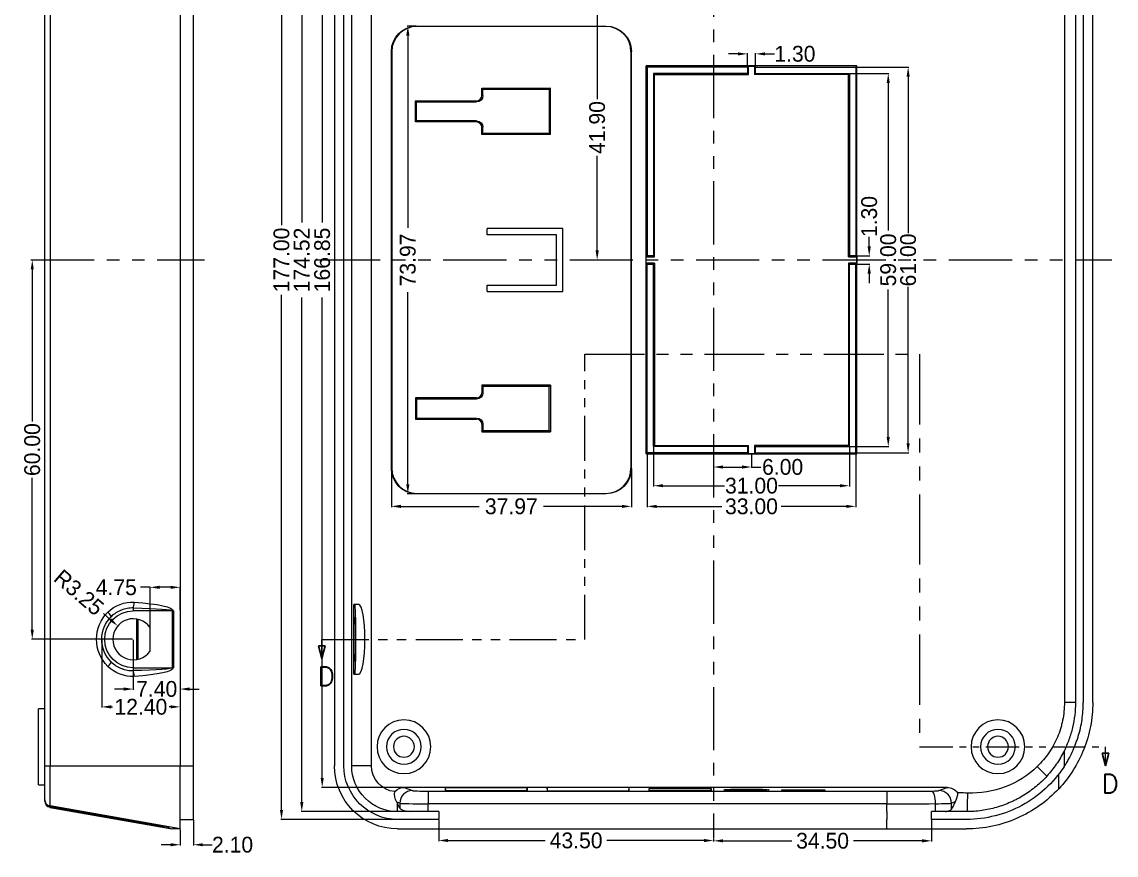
# Model space of a CAD drawing. Extents: x 18 to 718, y 389 to 747.
# Drawn here: x 538.4 to 711.6, y 521.5 to 653.3 of the extents above; entities that cross this region are included whole.
import ezdxf

# ---------------------------------------------------------------- set-up
doc = ezdxf.new("R2010")
doc.units = 0
doc.header["$MEASUREMENT"] = 0
doc.linetypes.add('PHANTOM', pattern=[2.5, 1.25, -0.25, 0.25, -0.25, 0.25, -0.25])
for name, color, linetype in [('10', 7, 'Continuous'), ('20', 7, 'Continuous'), ('TOP', 7, 'Continuous')]:
    doc.layers.add(name, color=color, linetype=linetype)
doc.styles.add('blockfont', font='simplex.shx', dxfattribs={"bigfont": 'bigfont'})
doc.dimstyles.new('1', dxfattribs={"dimtxt": 2.5, "dimasz": 1.5, "dimexe": 0.1, "dimexo": 0.1, "dimgap": 0.09, "dimtad": 0, "dimzin": 0, "dimdsep": 46, "dimtxsty": 'Standard', "dimcen": 0, "dimclrd": 4, "dimclre": 4, "dimclrt": 3, "dimadec": 1, "dimazin": 0, "dimtfac": 1, "dimtofl": 0, "dimtmove": 0, "dimatfit": 3, "dimfxl": 1, "dimtolj": 1, "dimtzin": 0, "dimlwd": 9, "dimlwe": 9, "dimarcsym": 0})

# ---------------------------------------------------------------- blocks, each defined once
blk = doc.blocks.new('ASSORTED_DRAFT7')
at = {"color": 13}
for p, q in [((465.78, 451.54, 465.78), (467.78, 452.08)), ((467.78, 452.08), (467.78, 451.01)), ((465.78, 451.54, 465.78), (467.78, 451.01))]:
    blk.add_line(p, q, dxfattribs=at)
blk = doc.blocks.new('ASSORTED_DRAFT8')
at = {"color": 13}
for p, q in [((488.26, 575.55, 488.26), (490.26, 576.09)), ((488.26, 575.55, 488.26), (490.26, 575.02)), ((490.26, 576.09), (490.26, 575.02))]:
    blk.add_line(p, q, dxfattribs=at)
blk = doc.blocks.new('*D264')
at = {"color": 4, "linetype": 'Continuous', "lineweight": 9}
for p, q in [((672.5, 617.79), (672.5, 619.29)), ((670.47, 616.29), (672.6, 616.29)), ((670.47, 614.99), (672.6, 614.99)), ((672.5, 613.49), (672.5, 611.99))]:
    blk.add_line(p, q, dxfattribs=at)
for points in [[(672.25, 617.79), (672.75, 617.79), (672.5, 616.29)], [(672.25, 613.49), (672.75, 613.49), (672.5, 614.99)]]:
    blk.add_solid(points, dxfattribs=at)
at = {"layer": 'Defpoints', "color": 0, "linetype": 'Continuous', "lineweight": 9}
for p in [(670.37, 616.29), (670.37, 614.99), (672.5, 616.29)]:
    blk.add_point(p, dxfattribs=at)
at = {"color": 3, "linetype": 'Continuous', "lineweight": 9, "insert": (672.5, 622.51), "char_height": 2.5, "attachment_point": 5, "rotation": 90}
blk.add_mtext('\\A1;1.30', dxfattribs=at)
blk = doc.blocks.new('*D265')
at = {"color": 4, "linetype": 'Continuous', "lineweight": 9}
for p, q in [((669.47, 645.14), (675.61, 645.14)), ((675.51, 643.64), (675.51, 620.32)), ((675.51, 587.64), (675.51, 610.97)), ((669.47, 586.14), (675.61, 586.14))]:
    blk.add_line(p, q, dxfattribs=at)
for points in [[(675.26, 643.64), (675.76, 643.64), (675.51, 645.14)], [(675.26, 587.64), (675.76, 587.64), (675.51, 586.14)]]:
    blk.add_solid(points, dxfattribs=at)
at = {"layer": 'Defpoints', "color": 0, "linetype": 'Continuous', "lineweight": 9}
for p in [(669.37, 645.14), (675.51, 645.14), (669.37, 586.14)]:
    blk.add_point(p, dxfattribs=at)
at = {"color": 3, "linetype": 'Continuous', "lineweight": 9, "insert": (675.51, 615.64), "char_height": 2.5, "attachment_point": 5, "rotation": 90}
blk.add_mtext('\\A1;59.00', dxfattribs=at)
blk = doc.blocks.new('*D266')
at = {"color": 4, "linetype": 'Continuous', "lineweight": 9}
for p, q in [((670.47, 646.14), (678.76, 646.14)), ((678.66, 644.64), (678.66, 619.9)), ((678.66, 586.64), (678.66, 611.39)), ((670.47, 585.14), (678.76, 585.14))]:
    blk.add_line(p, q, dxfattribs=at)
for points in [[(678.41, 644.64), (678.91, 644.64), (678.66, 646.14)], [(678.41, 586.64), (678.91, 586.64), (678.66, 585.14)]]:
    blk.add_solid(points, dxfattribs=at)
at = {"layer": 'Defpoints', "color": 0, "linetype": 'Continuous', "lineweight": 9}
for p in [(670.37, 646.14), (678.66, 646.14), (670.37, 585.14)]:
    blk.add_point(p, dxfattribs=at)
at = {"color": 3, "linetype": 'Continuous', "lineweight": 9, "insert": (678.66, 615.64), "char_height": 2.5, "attachment_point": 5, "rotation": 90}
blk.add_mtext('\\A1;61.00', dxfattribs=at)
blk = doc.blocks.new('*D267')
at = {"color": 4, "linetype": 'Continuous', "lineweight": 9}
for p, q in [((647.87, 584.85), (647.87, 582.79)), ((653.87, 584.85), (653.87, 582.79)), ((649.37, 582.89), (652.37, 582.89)), ((653.87, 582.89), (655.37, 582.89))]:
    blk.add_line(p, q, dxfattribs=at)
for points in [[(649.37, 583.14), (649.37, 582.64), (647.87, 582.89)], [(652.37, 583.14), (652.37, 582.64), (653.87, 582.89)]]:
    blk.add_solid(points, dxfattribs=at)
at = {"layer": 'Defpoints', "color": 0, "linetype": 'Continuous', "lineweight": 9}
for p in [(647.87, 584.95), (653.87, 584.95), (653.87, 582.89)]:
    blk.add_point(p, dxfattribs=at)
at = {"color": 3, "linetype": 'Continuous', "lineweight": 9, "insert": (658.8, 582.89), "char_height": 2.5, "attachment_point": 5}
blk.add_mtext('\\A1;6.00', dxfattribs=at)
blk = doc.blocks.new('*D268')
at = {"color": 4, "linetype": 'Continuous', "lineweight": 9}
for p, q in [((638.37, 586.04), (638.37, 579.83)), ((669.37, 586.04), (669.37, 579.83)), ((639.87, 579.93), (649.62, 579.93)), ((667.87, 579.93), (658.13, 579.93))]:
    blk.add_line(p, q, dxfattribs=at)
for points in [[(639.87, 580.18), (639.87, 579.68), (638.37, 579.93)], [(667.87, 580.18), (667.87, 579.68), (669.37, 579.93)]]:
    blk.add_solid(points, dxfattribs=at)
at = {"layer": 'Defpoints', "color": 0, "linetype": 'Continuous', "lineweight": 9}
for p in [(638.37, 586.14), (669.37, 586.14), (669.37, 579.93)]:
    blk.add_point(p, dxfattribs=at)
at = {"color": 3, "linetype": 'Continuous', "lineweight": 9, "insert": (653.87, 579.93), "char_height": 2.5, "attachment_point": 5}
blk.add_mtext('\\A1;31.00', dxfattribs=at)
blk = doc.blocks.new('*D269')
at = {"color": 4, "linetype": 'Continuous', "lineweight": 9}
for p, q in [((637.37, 585.04), (637.37, 576.56)), ((670.37, 585.04), (670.37, 576.56)), ((638.87, 576.66), (649.2, 576.66)), ((668.87, 576.66), (658.55, 576.66))]:
    blk.add_line(p, q, dxfattribs=at)
for points in [[(638.87, 576.91), (638.87, 576.41), (637.37, 576.66)], [(668.87, 576.91), (668.87, 576.41), (670.37, 576.66)]]:
    blk.add_solid(points, dxfattribs=at)
at = {"layer": 'Defpoints', "color": 0, "linetype": 'Continuous', "lineweight": 9}
for p in [(637.37, 585.14), (670.37, 585.14), (637.37, 576.66)]:
    blk.add_point(p, dxfattribs=at)
at = {"color": 3, "linetype": 'Continuous', "lineweight": 9, "insert": (653.87, 576.66), "char_height": 2.5, "attachment_point": 5}
blk.add_mtext('\\A1;33.00', dxfattribs=at)
blk = doc.blocks.new('*D270')
at = {"color": 4, "linetype": 'Continuous', "lineweight": 9}
for p, q in [((651.72, 648.24), (650.22, 648.24)), ((653.22, 646.24), (653.22, 648.34)), ((654.52, 646.24), (654.52, 648.34)), ((656.02, 648.24), (657.52, 648.24))]:
    blk.add_line(p, q, dxfattribs=at)
for points in [[(651.72, 648.49), (651.72, 647.99), (653.22, 648.24)], [(656.02, 648.49), (656.02, 647.99), (654.52, 648.24)]]:
    blk.add_solid(points, dxfattribs=at)
at = {"layer": 'Defpoints', "color": 0, "linetype": 'Continuous', "lineweight": 9}
for p in [(654.52, 648.24), (653.22, 646.14), (654.52, 646.14)]:
    blk.add_point(p, dxfattribs=at)
at = {"color": 3, "linetype": 'Continuous', "lineweight": 9, "insert": (660.74, 648.24), "char_height": 2.5, "attachment_point": 5}
blk.add_mtext('\\A1;1.30', dxfattribs=at)
blk = doc.blocks.new('*D271')
at = {"color": 4, "linetype": 'Continuous', "lineweight": 9}
for p, q in [((604.37, 527.04), (604.37, 523.71)), ((605.87, 523.81), (621.24, 523.81)), ((646.37, 523.81), (631, 523.81)), ((647.87, 524.1), (647.87, 523.71))]:
    blk.add_line(p, q, dxfattribs=at)
for points in [[(605.87, 524.06), (605.87, 523.56), (604.37, 523.81)], [(646.37, 524.06), (646.37, 523.56), (647.87, 523.81)]]:
    blk.add_solid(points, dxfattribs=at)
at = {"layer": 'Defpoints', "color": 0, "linetype": 'Continuous', "lineweight": 9}
for p in [(604.37, 527.14), (604.37, 523.81), (647.87, 524.2)]:
    blk.add_point(p, dxfattribs=at)
at = {"color": 3, "linetype": 'Continuous', "lineweight": 9, "insert": (626.12, 523.81), "char_height": 2.5, "attachment_point": 5}
blk.add_mtext('\\A1;43.50', dxfattribs=at)
blk = doc.blocks.new('*D272')
at = {"color": 4, "linetype": 'Continuous', "lineweight": 9}
for p, q in [((682.37, 527.04), (682.37, 523.66)), ((647.87, 524.1), (647.87, 523.66)), ((649.37, 523.76), (660.24, 523.76)), ((680.87, 523.76), (670, 523.76))]:
    blk.add_line(p, q, dxfattribs=at)
for points in [[(649.37, 524.01), (649.37, 523.51), (647.87, 523.76)], [(680.87, 524.01), (680.87, 523.51), (682.37, 523.76)]]:
    blk.add_solid(points, dxfattribs=at)
at = {"layer": 'Defpoints', "color": 0, "linetype": 'Continuous', "lineweight": 9}
for p in [(682.37, 527.14), (647.87, 524.2), (682.37, 523.76)]:
    blk.add_point(p, dxfattribs=at)
at = {"color": 3, "linetype": 'Continuous', "lineweight": 9, "insert": (665.12, 523.76), "char_height": 2.5, "attachment_point": 5}
blk.add_mtext('\\A1;34.50', dxfattribs=at)
blk = doc.blocks.new('*D273')
at = {"color": 4, "linetype": 'Continuous', "lineweight": 9}
for p, q in [((626.4, 657.54), (629.55, 657.54)), ((629.45, 656.04), (629.45, 641.06)), ((629.45, 617.14), (629.45, 632.13)), ((626.4, 615.64), (629.55, 615.64))]:
    blk.add_line(p, q, dxfattribs=at)
for points in [[(629.2, 656.04), (629.7, 656.04), (629.45, 657.54)], [(629.2, 617.14), (629.7, 617.14), (629.45, 615.64)]]:
    blk.add_solid(points, dxfattribs=at)
at = {"layer": 'Defpoints', "color": 0, "linetype": 'Continuous', "lineweight": 9}
for p in [(626.3, 657.54), (626.3, 615.64), (629.45, 615.64)]:
    blk.add_point(p, dxfattribs=at)
at = {"color": 3, "linetype": 'Continuous', "lineweight": 9, "insert": (629.45, 636.59), "char_height": 2.5, "attachment_point": 5, "rotation": 90}
blk.add_mtext('\\A1;41.90', dxfattribs=at)
blk = doc.blocks.new('*D276')
at = {"color": 4, "linetype": 'Continuous', "lineweight": 9}
for p, q in [((598.83, 699.07), (585.84, 699.07)), ((585.94, 697.57), (585.94, 621.57)), ((585.94, 533.72), (585.94, 609.72)), ((598.83, 532.22), (585.84, 532.22))]:
    blk.add_line(p, q, dxfattribs=at)
for points in [[(585.69, 697.57), (586.19, 697.57), (585.94, 699.07)], [(585.69, 533.72), (586.19, 533.72), (585.94, 532.22)]]:
    blk.add_solid(points, dxfattribs=at)
at = {"layer": 'Defpoints', "color": 0, "linetype": 'Continuous', "lineweight": 9}
for p in [(585.94, 699.07), (598.93, 699.07), (598.93, 532.22)]:
    blk.add_point(p, dxfattribs=at)
at = {"color": 3, "linetype": 'Continuous', "lineweight": 9, "insert": (585.94, 615.64), "char_height": 2.5, "attachment_point": 5, "rotation": 90}
blk.add_mtext('\\A1;166.85', dxfattribs=at)
blk = doc.blocks.new('*D277')
at = {"color": 4, "linetype": 'Continuous', "lineweight": 9}
for p, q in [((597.77, 702.9), (582.61, 702.9)), ((582.71, 701.4), (582.71, 621.57)), ((582.71, 529.88), (582.71, 609.72)), ((597.77, 528.38), (582.61, 528.38))]:
    blk.add_line(p, q, dxfattribs=at)
for points in [[(582.46, 701.4), (582.96, 701.4), (582.71, 702.9)], [(582.46, 529.88), (582.96, 529.88), (582.71, 528.38)]]:
    blk.add_solid(points, dxfattribs=at)
at = {"layer": 'Defpoints', "color": 0, "linetype": 'Continuous', "lineweight": 9}
for p in [(582.71, 702.9), (597.87, 702.9), (597.87, 528.38)]:
    blk.add_point(p, dxfattribs=at)
at = {"color": 3, "linetype": 'Continuous', "lineweight": 9, "insert": (582.71, 615.64), "char_height": 2.5, "attachment_point": 5, "rotation": 90}
blk.add_mtext('\\A1;174.52', dxfattribs=at)
blk = doc.blocks.new('*D278')
at = {"color": 4, "linetype": 'Continuous', "lineweight": 9}
for p, q in [((597.77, 704.14), (579.4, 704.14)), ((579.5, 702.64), (579.5, 621.15)), ((579.5, 528.64), (579.5, 610.14)), ((597.77, 527.14), (579.4, 527.14))]:
    blk.add_line(p, q, dxfattribs=at)
for points in [[(579.25, 702.64), (579.75, 702.64), (579.5, 704.14)], [(579.25, 528.64), (579.75, 528.64), (579.5, 527.14)]]:
    blk.add_solid(points, dxfattribs=at)
at = {"layer": 'Defpoints', "color": 0, "linetype": 'Continuous', "lineweight": 9}
for p in [(579.5, 704.14), (597.87, 704.14), (597.87, 527.14)]:
    blk.add_point(p, dxfattribs=at)
at = {"color": 3, "linetype": 'Continuous', "lineweight": 9, "insert": (579.5, 615.64), "char_height": 2.5, "attachment_point": 5, "rotation": 90}
blk.add_mtext('\\A1;177.00', dxfattribs=at)
blk = doc.blocks.new('*D279')
at = {"color": 4, "linetype": 'Continuous', "lineweight": 9}
for p, q in [((596.89, 582.56), (596.89, 576.56)), ((634.86, 582.56), (634.86, 576.56)), ((598.39, 576.66), (610.78, 576.66)), ((633.36, 576.66), (620.96, 576.66))]:
    blk.add_line(p, q, dxfattribs=at)
for points in [[(598.39, 576.91), (598.39, 576.41), (596.89, 576.66)], [(633.36, 576.91), (633.36, 576.41), (634.86, 576.66)]]:
    blk.add_solid(points, dxfattribs=at)
at = {"layer": 'Defpoints', "color": 0, "linetype": 'Continuous', "lineweight": 9}
for p in [(596.89, 582.66), (634.86, 582.66), (634.86, 576.66)]:
    blk.add_point(p, dxfattribs=at)
at = {"color": 3, "linetype": 'Continuous', "lineweight": 9, "insert": (615.87, 576.66), "char_height": 2.5, "attachment_point": 5}
blk.add_mtext('\\A1;37.97', dxfattribs=at)
blk = doc.blocks.new('*D280')
at = {"color": 4, "linetype": 'Continuous', "lineweight": 9}
for p, q in [((600.79, 652.63), (599.39, 652.63)), ((599.49, 651.13), (599.49, 620.73)), ((599.49, 580.16), (599.49, 610.55)), ((600.79, 578.66), (599.39, 578.66))]:
    blk.add_line(p, q, dxfattribs=at)
for points in [[(599.24, 651.13), (599.74, 651.13), (599.49, 652.63)], [(599.24, 580.16), (599.74, 580.16), (599.49, 578.66)]]:
    blk.add_solid(points, dxfattribs=at)
at = {"layer": 'Defpoints', "color": 0, "linetype": 'Continuous', "lineweight": 9}
for p in [(599.49, 652.63), (600.89, 652.63), (600.89, 578.66)]:
    blk.add_point(p, dxfattribs=at)
at = {"color": 3, "linetype": 'Continuous', "lineweight": 9, "insert": (599.49, 615.64), "char_height": 2.5, "attachment_point": 5, "rotation": 90}
blk.add_mtext('\\A1;73.97', dxfattribs=at)
blk = doc.blocks.new('*D285')
at = {"color": 4, "linetype": 'Continuous', "lineweight": 9}
for p, q in [((556.05, 555.54), (556.05, 547.67)), ((563.45, 555.54), (563.45, 547.67)), ((554.55, 547.77), (553.05, 547.77)), ((564.95, 547.77), (566.45, 547.77))]:
    blk.add_line(p, q, dxfattribs=at)
for points in [[(554.55, 548.02), (554.55, 547.52), (556.05, 547.77)], [(564.95, 548.02), (564.95, 547.52), (563.45, 547.77)]]:
    blk.add_solid(points, dxfattribs=at)
at = {"layer": 'Defpoints', "color": 0, "linetype": 'Continuous', "lineweight": 9}
for p in [(556.05, 555.64), (563.45, 555.64), (563.45, 547.77)]:
    blk.add_point(p, dxfattribs=at)
at = {"color": 3, "linetype": 'Continuous', "lineweight": 9, "insert": (559.75, 547.77), "char_height": 2.5, "attachment_point": 5}
blk.add_mtext('\\A1;7.40', dxfattribs=at)
blk = doc.blocks.new('*D286')
at = {"color": 4, "linetype": 'Continuous', "lineweight": 9}
for p, q in [((558.7, 563.86), (557.2, 563.86)), ((558.7, 557.62), (558.7, 563.96)), ((561.95, 563.86), (560.2, 563.86)), ((563.45, 560.24), (563.45, 563.96))]:
    blk.add_line(p, q, dxfattribs=at)
for points in [[(560.2, 564.11), (560.2, 563.61), (558.7, 563.86)], [(561.95, 564.11), (561.95, 563.61), (563.45, 563.86)]]:
    blk.add_solid(points, dxfattribs=at)
at = {"layer": 'Defpoints', "color": 0, "linetype": 'Continuous', "lineweight": 9}
for p in [(558.7, 563.86), (563.45, 560.14), (558.7, 557.52)]:
    blk.add_point(p, dxfattribs=at)
at = {"color": 3, "linetype": 'Continuous', "lineweight": 9, "insert": (553.36, 563.86), "char_height": 2.5, "attachment_point": 5}
blk.add_mtext('\\A1;4.75', dxfattribs=at)
blk = doc.blocks.new('*D287')
at = {"color": 4, "linetype": 'Continuous', "lineweight": 9}
blk.add_line((551.31, 559.72), (552.45, 558.74), dxfattribs=at)
blk.add_solid([(552.61, 558.93), (552.28, 558.55), (553.58, 557.76)], dxfattribs=at)
at = {"layer": 'Defpoints', "color": 0, "linetype": 'Continuous', "lineweight": 9}
for p in [(553.58, 557.76), (556.05, 555.64)]:
    blk.add_point(p, dxfattribs=at)
at = {"color": 3, "linetype": 'Continuous', "lineweight": 9, "insert": (547.45, 563.04), "char_height": 2.5, "attachment_point": 5, "rotation": 319.3112}
blk.add_mtext('\\A1;R3.25', dxfattribs=at)
blk = doc.blocks.new('*D288')
at = {"color": 4, "linetype": 'Continuous', "lineweight": 9}
for p, q in [((551.05, 555.54), (551.05, 544.85)), ((563.45, 547.57), (563.45, 544.85)), ((552.55, 544.95), (552.78, 544.95)), ((561.95, 544.95), (561.71, 544.95))]:
    blk.add_line(p, q, dxfattribs=at)
for points in [[(552.55, 545.2), (552.55, 544.7), (551.05, 544.95)], [(561.95, 545.2), (561.95, 544.7), (563.45, 544.95)]]:
    blk.add_solid(points, dxfattribs=at)
at = {"layer": 'Defpoints', "color": 0, "linetype": 'Continuous', "lineweight": 9}
for p in [(551.05, 555.64), (563.45, 547.67), (563.45, 544.95)]:
    blk.add_point(p, dxfattribs=at)
at = {"color": 3, "linetype": 'Continuous', "lineweight": 9, "insert": (557.25, 544.95), "char_height": 2.5, "attachment_point": 5}
blk.add_mtext('\\A1;12.40', dxfattribs=at)
blk = doc.blocks.new('*D291')
at = {"color": 4, "linetype": 'Continuous', "lineweight": 9}
for p, q in [((565.55, 527.04), (565.55, 523.04)), ((563.45, 525.54), (563.45, 523.04)), ((561.95, 523.14), (560.45, 523.14)), ((567.05, 523.14), (568.55, 523.14))]:
    blk.add_line(p, q, dxfattribs=at)
for points in [[(561.95, 523.39), (561.95, 522.89), (563.45, 523.14)], [(567.05, 523.39), (567.05, 522.89), (565.55, 523.14)]]:
    blk.add_solid(points, dxfattribs=at)
at = {"layer": 'Defpoints', "color": 0, "linetype": 'Continuous', "lineweight": 9}
for p in [(565.55, 527.14), (563.45, 525.64), (565.55, 523.14)]:
    blk.add_point(p, dxfattribs=at)
at = {"color": 3, "linetype": 'Continuous', "lineweight": 9, "insert": (571.76, 523.14), "char_height": 2.5, "attachment_point": 5}
blk.add_mtext('\\A1;2.10', dxfattribs=at)
blk = doc.blocks.new('*D327')
at = {"color": 4, "linetype": 'Continuous', "lineweight": 9}
for p, q in [((539.95, 615.64), (540.16, 615.64)), ((540.06, 614.14), (540.06, 590.11)), ((540.06, 557.14), (540.06, 581.18)), ((555.93, 555.64), (539.96, 555.64))]:
    blk.add_line(p, q, dxfattribs=at)
for points in [[(539.81, 614.14), (540.31, 614.14), (540.06, 615.64)], [(539.81, 557.14), (540.31, 557.14), (540.06, 555.64)]]:
    blk.add_solid(points, dxfattribs=at)
at = {"layer": 'Defpoints', "color": 0, "linetype": 'Continuous', "lineweight": 9}
for p in [(539.85, 615.64), (540.06, 615.64), (556.03, 555.64)]:
    blk.add_point(p, dxfattribs=at)
at = {"color": 3, "linetype": 'Continuous', "lineweight": 9, "insert": (540.06, 585.64), "char_height": 2.5, "attachment_point": 5, "rotation": 90}
blk.add_mtext('\\A1;60.00', dxfattribs=at)

msp = doc.modelspace()

# ---------------------------------------------------------------- linework, layer by layer
at = {"color": 7, "linetype": 'Continuous', "lineweight": 9}
msp.add_arc((556.049, 555.642), 3.25, 35.37459, 324.62541, dxfattribs=at)
at = {"layer": '10', "color": 1, "linetype": 'PHANTOM', "lineweight": 9, "ltscale": 8}
for p, q in [((647.872, 708.082), (647.872, 524.196)), ((539.845, 615.642), (567.301, 615.642)), ((585.104, 615.642), (710.874, 615.642))]:
    msp.add_line(p, q, dxfattribs=at)
at = {"layer": '20', "color": 7, "linetype": 'Continuous', "lineweight": 9}
for p, q in [((542.049, 535.642), (542.049, 695.642)), ((542.875, 695.642), (542.875, 535.642)), ((563.449, 695.642), (563.449, 535.642)), ((565.549, 535.642), (565.549, 695.642)), ((587.872, 695.642), (587.872, 535.642)), ((589.372, 535.642), (589.372, 695.642)), ((590.611, 535.642), (590.611, 695.642)), ((593.743, 535.642), (593.743, 695.642)), ((703.39, 685.642), (703.39, 545.642)), ((705.134, 685.642), (705.134, 545.642)), ((706.372, 685.642), (706.372, 545.642)), ((707.872, 545.642), (707.872, 685.642)), ((600.886, 652.626), (600.938, 652.573)), ((600.886, 652.626), (630.858, 652.626)), ((630.806, 652.573), (600.938, 652.573)), ((630.806, 652.573), (630.858, 652.626)), ((596.941, 648.576), (596.888, 648.628)), ((596.888, 582.656), (596.888, 648.628)), ((596.941, 648.576), (596.941, 582.708)), ((634.856, 648.628), (634.804, 648.576)), ((634.804, 582.708), (634.804, 648.576)), ((634.856, 648.628), (634.856, 582.656)), ((637.18, 584.95), (637.18, 646.335)), ((670.565, 646.335), (637.18, 646.335)), ((637.372, 646.142), (637.18, 646.335)), ((637.372, 646.142), (637.372, 616.291)), ((653.223, 646.142), (637.372, 646.142)), ((653.223, 646.142), (653.372, 646.291)), ((653.223, 646.142), (653.223, 645.142)), ((653.372, 646.291), (654.372, 646.291)), ((653.372, 644.993), (653.372, 646.291)), ((654.521, 646.142), (654.372, 646.291)), ((654.372, 646.291), (654.372, 644.993)), ((654.521, 646.142), (670.372, 646.142)), ((654.521, 645.142), (654.521, 646.142)), ((670.372, 646.142), (670.565, 646.335)), ((670.372, 646.142), (670.372, 616.291)), ((670.565, 584.95), (670.565, 646.335)), ((638.372, 645.142), (638.372, 616.291)), ((638.372, 645.142), (638.521, 644.993)), ((653.223, 645.142), (638.372, 645.142)), ((638.521, 616.142), (638.521, 644.993)), ((638.521, 644.993), (653.372, 644.993)), ((653.223, 645.142), (653.372, 644.993)), ((654.521, 645.142), (654.372, 644.993)), ((669.223, 644.993), (654.372, 644.993)), ((654.521, 645.142), (669.372, 645.142)), ((669.372, 645.142), (669.223, 644.993)), ((669.223, 616.142), (669.223, 644.993)), ((669.372, 645.142), (669.372, 616.291)), ((611.197, 641.642), (611.197, 642.817)), ((611.197, 642.817), (622.047, 642.817)), ((611.197, 642.817), (611.372, 642.642)), ((611.372, 641.642), (611.372, 642.642)), ((611.372, 642.642), (621.872, 642.642)), ((622.047, 642.817), (621.872, 642.642)), ((621.872, 642.642), (621.872, 635.642)), ((622.047, 635.467), (622.047, 642.817)), ((600.697, 640.817), (600.872, 640.642)), ((600.697, 640.817), (610.372, 640.817)), ((600.697, 637.467), (600.697, 640.817)), ((610.372, 640.642), (610.372, 640.817)), ((611.197, 641.642), (611.372, 641.642)), ((600.872, 640.642), (610.372, 640.642)), ((600.872, 637.642), (600.872, 640.642)), ((600.697, 637.467), (600.872, 637.642)), ((610.372, 637.467), (600.697, 637.467)), ((610.372, 637.642), (600.872, 637.642)), ((610.372, 637.467), (610.372, 637.642)), ((611.197, 635.467), (611.197, 636.642)), ((611.372, 636.642), (611.197, 636.642)), ((611.197, 635.467), (611.372, 635.642)), ((622.047, 635.467), (611.197, 635.467)), ((611.372, 635.642), (611.372, 636.642)), ((621.872, 635.642), (611.372, 635.642)), ((622.047, 635.467), (621.872, 635.642)), ((624.022, 620.642), (612.022, 620.642)), ((612.022, 619.642), (612.022, 620.642)), ((624.022, 610.642), (624.022, 620.642)), ((623.022, 619.642), (612.022, 619.642)), ((623.022, 611.642), (623.022, 619.642)), ((637.372, 616.291), (637.223, 616.142)), ((637.223, 615.142), (637.223, 616.142)), ((637.223, 616.142), (638.521, 616.142)), ((637.372, 614.993), (637.223, 615.142)), ((638.521, 615.142), (637.223, 615.142)), ((638.372, 616.291), (637.372, 616.291)), ((637.372, 585.142), (637.372, 614.993)), ((637.372, 614.993), (638.372, 614.993)), ((638.372, 616.291), (638.521, 616.142)), ((638.372, 614.993), (638.521, 615.142)), ((638.372, 586.142), (638.372, 614.993)), ((638.521, 615.142), (638.521, 586.291)), ((669.372, 616.291), (669.223, 616.142)), ((669.223, 616.142), (670.521, 616.142)), ((669.372, 614.993), (669.223, 615.142)), ((670.521, 615.142), (669.223, 615.142)), ((669.223, 615.142), (669.223, 586.291)), ((670.372, 616.291), (669.372, 616.291)), ((669.372, 614.993), (670.372, 614.993)), ((669.372, 586.142), (669.372, 614.993)), ((670.372, 616.291), (670.521, 616.142)), ((670.372, 614.993), (670.521, 615.142)), ((670.372, 585.142), (670.372, 614.993)), ((670.521, 616.142), (670.521, 615.142)), ((612.022, 611.642), (623.022, 611.642)), ((612.022, 610.642), (612.022, 611.642)), ((612.022, 610.642), (624.022, 610.642)), ((611.197, 595.817), (611.372, 595.642)), ((622.047, 595.817), (611.197, 595.817)), ((611.197, 595.817), (611.197, 594.642)), ((621.872, 595.642), (611.372, 595.642)), ((611.372, 595.642), (611.372, 594.642)), ((622.047, 595.817), (621.872, 595.642)), ((621.872, 588.642), (621.872, 595.642)), ((622.047, 595.817), (622.047, 588.467)), ((611.197, 594.642), (611.372, 594.642)), ((610.372, 593.817), (600.697, 593.817)), ((600.697, 593.817), (600.697, 590.467)), ((600.697, 593.817), (600.872, 593.642)), ((600.872, 593.642), (600.872, 590.642)), ((610.372, 593.642), (600.872, 593.642)), ((610.372, 593.642), (610.372, 593.817)), ((600.697, 590.467), (600.872, 590.642)), ((600.697, 590.467), (610.372, 590.467)), ((600.872, 590.642), (610.372, 590.642)), ((610.372, 590.467), (610.372, 590.642)), ((611.197, 589.642), (611.197, 588.467)), ((611.372, 589.642), (611.197, 589.642)), ((611.372, 589.642), (611.372, 588.642)), ((611.197, 588.467), (611.372, 588.642)), ((611.197, 588.467), (622.047, 588.467)), ((611.372, 588.642), (621.872, 588.642)), ((622.047, 588.467), (621.872, 588.642)), ((638.372, 586.142), (638.521, 586.291)), ((653.223, 586.142), (638.372, 586.142)), ((638.521, 586.291), (653.372, 586.291)), ((653.223, 586.142), (653.372, 586.291)), ((653.223, 586.142), (653.223, 585.142)), ((653.372, 584.993), (653.372, 586.291)), ((654.521, 586.142), (654.372, 586.291)), ((669.223, 586.291), (654.372, 586.291)), ((654.372, 586.291), (654.372, 584.993)), ((654.521, 586.142), (669.372, 586.142)), ((654.521, 585.142), (654.521, 586.142)), ((669.372, 586.142), (669.223, 586.291)), ((637.372, 585.142), (637.18, 584.95)), ((637.18, 584.95), (670.565, 584.95)), ((653.223, 585.142), (637.372, 585.142)), ((653.223, 585.142), (653.372, 584.993)), ((654.372, 584.993), (653.372, 584.993)), ((654.521, 585.142), (654.372, 584.993)), ((654.521, 585.142), (670.372, 585.142)), ((670.372, 585.142), (670.565, 584.95)), ((596.888, 582.656), (596.941, 582.708)), ((634.804, 582.708), (634.856, 582.656)), ((600.938, 578.711), (600.886, 578.658)), ((630.858, 578.658), (600.886, 578.658)), ((600.938, 578.711), (630.806, 578.711)), ((630.858, 578.658), (630.806, 578.711)), ((590.939, 550.142), (590.939, 561.142)), ((591.716, 561.142), (590.939, 561.142)), ((562.245, 560.142), (556.031, 560.142)), ((562.245, 551.142), (562.245, 560.142)), ((562.384, 560.142), (562.245, 560.142)), ((562.384, 560.142), (562.384, 551.142)), ((556.583, 552.48), (556.583, 558.809)), ((556.745, 558.791), (556.745, 552.502)), ((590.992, 553.682), (590.992, 557.602)), ((558.699, 553.761), (558.699, 557.524)), ((556.031, 551.142), (562.245, 551.142)), ((562.384, 551.142), (562.245, 551.142)), ((590.939, 550.142), (591.716, 550.142)), ((705.134, 545.642), (703.39, 545.642)), ((541.049, 532.642), (541.049, 544.642)), ((542.049, 544.642), (541.049, 544.642)), ((703.326, 537.952), (703.326, 535.472)), ((542.049, 530.255), (542.049, 535.642)), ((542.049, 535.642), (542.875, 535.642)), ((542.875, 535.642), (563.449, 535.642)), ((542.875, 529.27), (542.875, 535.642)), ((563.449, 525.642), (563.449, 535.642)), ((563.449, 535.642), (565.549, 535.642)), ((565.549, 527.142), (565.549, 535.642)), ((593.743, 535.642), (590.611, 535.642)), ((702.499, 532.002), (702.499, 534.315)), ((541.049, 532.642), (542.049, 532.642)), ((598.929, 532.216), (600.214, 531.703)), ((684.815, 532.216), (598.929, 532.216)), ((602.705, 531.624), (602.705, 529.625)), ((602.705, 531.624), (675.311, 531.624)), ((605.453, 532.182), (618.391, 532.182)), ((605.453, 531.644), (605.453, 532.182)), ((605.5, 531.644), (605.453, 532.182)), ((618.391, 531.644), (605.453, 531.644)), ((618.344, 531.644), (618.391, 532.182)), ((618.391, 532.182), (618.391, 531.644)), ((634.491, 532.182), (621.553, 532.182)), ((621.553, 532.182), (621.553, 531.644)), ((621.6, 531.644), (621.553, 532.182)), ((621.553, 531.644), (634.491, 531.644)), ((634.444, 531.644), (634.491, 532.182)), ((634.491, 531.644), (634.491, 532.182)), ((637.653, 532.049), (647.491, 532.049)), ((637.653, 531.644), (637.653, 532.049)), ((637.689, 531.644), (637.653, 532.049)), ((647.491, 531.644), (637.653, 531.644)), ((647.456, 531.644), (647.491, 532.049)), ((647.491, 532.049), (647.491, 531.644)), ((658.653, 531.822), (665.491, 531.822)), ((658.653, 531.688), (658.653, 531.822)), ((658.665, 531.688), (658.653, 531.822)), ((665.491, 531.688), (658.653, 531.688)), ((665.479, 531.688), (665.491, 531.822)), ((665.491, 531.822), (665.491, 531.688)), ((675.311, 531.624), (675.311, 529.625)), ((683.53, 531.703), (684.815, 532.216)), ((542.049, 530.124), (542.049, 530.255)), ((542.049, 530.124), (542.057, 530.124)), ((598.222, 529.705), (597.728, 529.902)), ((686.109, 529.939), (685.522, 529.705)), ((563.449, 525.642), (542.875, 529.27)), ((542.875, 529.065), (562.297, 525.642)), ((598.222, 528.905), (597.872, 529.61)), ((597.872, 528.381), (597.872, 529.61)), ((604.372, 528.381), (597.872, 528.381)), ((598.222, 529.705), (598.222, 528.905)), ((602.705, 528.381), (602.705, 529.625)), ((675.311, 529.625), (602.705, 529.625)), ((604.372, 528.381), (604.372, 527.142)), ((675.311, 528.381), (675.311, 529.625)), ((675.311, 528.381), (675.311, 527.142)), ((687.872, 528.381), (682.372, 528.381)), ((682.372, 527.142), (682.372, 528.381)), ((682.945, 529.633), (682.945, 528.381)), ((685.522, 528.772), (685.522, 529.705)), ((563.449, 527.142), (565.549, 527.142)), ((604.372, 527.142), (597.872, 527.142)), ((675.311, 525.642), (675.311, 527.142)), ((687.872, 527.142), (682.372, 527.142)), ((597.872, 525.642), (675.311, 525.642))]:
    msp.add_line(p, q, dxfattribs=at)
at = {"layer": '20', "color": 1, "linetype": 'PHANTOM', "lineweight": 9, "ltscale": 7.567153}
msp.add_line((627.496, 600.716), (680.466, 600.716), dxfattribs=at)
at = {"layer": '20', "color": 1, "linetype": 'PHANTOM', "lineweight": 9, "ltscale": 5.65701}
msp.add_line((627.496, 555.606), (627.496, 600.716), dxfattribs=at)
at = {"layer": '20', "color": 1, "linetype": 'PHANTOM', "lineweight": 9, "ltscale": 8.867766}
msp.add_line((680.466, 600.716), (680.466, 538.642), dxfattribs=at)
at = {"layer": '20', "color": 1, "linetype": 'Continuous', "lineweight": 9}
for p, q in [((585.872, 552.606), (585.872, 555.606)), ((709.883, 535.642), (709.883, 538.642))]:
    msp.add_line(p, q, dxfattribs=at)
at = {"layer": '20', "color": 1, "linetype": 'PHANTOM', "lineweight": 9, "ltscale": 5.9463}
msp.add_line((585.872, 555.606), (627.496, 555.606), dxfattribs=at)
at = {"layer": '20', "color": 1, "linetype": 'PHANTOM', "lineweight": 9, "ltscale": 4.20242}
msp.add_line((680.466, 538.642), (709.883, 538.642), dxfattribs=at)
at = {"layer": '20', "color": 7, "linetype": 'Continuous', "lineweight": 9, "extrusion": (0, 0, -1)}
for centre, radius in [((-598.872, 538.642), 4.25), ((-692.872, 538.642), 4.25), ((-598.872, 538.642), 2.75), ((-598.872, 538.642), 1.65), ((-692.872, 538.642), 2.75), ((-692.872, 538.642), 1.65)]:
    msp.add_circle(centre, radius, dxfattribs=at)
at = {"layer": '20', "color": 7, "linetype": 'Continuous', "lineweight": 9}
for centre, radius, start, end in [((610.372, 641.642), 0.825, 270, 0), ((610.372, 636.642), 0.825, 0, 90), ((610.372, 594.642), 0.825, 270, 0), ((610.372, 589.642), 0.825, 0, 90), ((543.049, 530.255), 1, 180, 260)]:
    msp.add_arc(centre, radius, start, end, dxfattribs=at)
at = {"layer": '20', "color": 7, "linetype": 'Continuous', "lineweight": 9, "extrusion": (0, 0, -1)}
for centre, radius, start, end in [((-610.372, 641.642), 1, 180, 270), ((-610.372, 636.642), 1, 90, 180), ((-610.372, 594.642), 1, 180, 270), ((-610.372, 589.642), 1, 90, 180), ((-556.223, 555.642), 6, 314.35076, 45.64924), ((-556.031, 555.642), 4.5, 270, 90), ((-556.049, 555.642), 5, 314.35076, 45.64924), ((-597.872, 535.642), 10, 270, 0), ((-597.872, 535.642), 8.5, 270, 0), ((-597.872, 535.642), 7.261, 270, 0), ((-597.872, 535.642), 4.129, 276.2229, 0)]:
    msp.add_arc(centre, radius, start, end, dxfattribs=at)
for centre, major_axis, ratio, start_param, end_param in [((600.891, 648.623), (2.832, -2.832), 0.9987828, 2.3568035, 3.9263818), ((630.854, 648.623), (-2.832, -2.832), 0.9987828, 2.3568035, 3.9263818), ((600.891, 582.661), (2.832, 2.832), 0.9987828, 2.3568035, 3.9263818), ((630.854, 582.661), (-2.832, 2.832), 0.9987828, 2.3568035, 3.9263818), ((551.769, 560.142), (10.614, 0), 0.1413201, 5.143077, 6.2831853), ((551.596, 560.142), (10.649, 0), 0.0469523, 5.143077, 6.2831853), ((551.596, 551.142), (10.649, 0), 0.0469523, 0, 1.1401084), ((551.769, 551.142), (10.614, 0), 0.1413201, 0, 1.1401084), ((598.935, 530.215), (-1.866, 0.745), 0.9955924, 0.3406332, 1.1895029), ((684.809, 530.215), (-1.866, -0.745), 0.9955924, 1.9520898, 2.9163656)]:
    msp.add_ellipse(centre, major_axis=major_axis, ratio=ratio, start_param=start_param, end_param=end_param, dxfattribs=at)
at = {"layer": '20', "color": 7, "linetype": 'Continuous', "lineweight": 9}
for centre, major_axis, ratio, start_param, end_param in [((600.943, 648.571), (2.832, -2.832), 0.9987828, 2.3568035, 3.9263818), ((630.801, 648.571), (-2.832, -2.832), 0.9987828, 2.3568035, 3.9263818), ((600.943, 582.713), (2.832, 2.832), 0.9987828, 2.3568035, 3.9263818), ((630.801, 582.713), (-2.832, 2.832), 0.9987828, 2.3568035, 3.9263818), ((556.027, 561.505), (0.065, 0.998), 0.1732943, 3.5790654, 4.7236405), ((591.093, 555.642), (0, 5.5), 0.0349208, 3.1415927, 6.2831853), ((591.716, 555.642), (0, 5.5), 0.176327, 3.1415927, 6.2831853), ((551.855, 559.933), (-0.699, 0.715), 0.1250963, 3.1415927, 4.5907003), ((556.049, 560.142), (0, 0.5), 0.0348995, 0.430688, 1.5707963), ((551.855, 551.352), (-0.699, -0.715), 0.1250963, 1.692485, 3.1415927), ((556.049, 551.142), (0, -0.5), 0.0348995, 4.712389, 5.8524973), ((556.027, 549.779), (-0.065, 0.998), 0.1732943, 4.7011374, 5.8457126), ((600.214, 529.705), (0.741, 1.857), 0.9955924, 0.3812934, 1.9490481), ((602.705, 531.711), (-2.5, 0), 0.0349208, 0.0872665, 1.5707963), ((653.072, 531.826), (-3.57, 0), 0.0349209, 4.712389, 10.9955743), ((675.311, 533.966), (-67.076, 0), 0.0349208, 1.5707963, 1.6759166), ((681.04, 531.711), (-2.5, 0), 0.0349208, 2.1219989, 3.0543262), ((683.53, 529.705), (0.741, -1.857), 0.9955924, 1.1925446, 2.7602992), ((543.049, 530.124), (1, 0), 0.9996663, 3.1415927, 4.537856), ((543.049, 530.049), (1, 0), 0.9994682, 3.1415927, 4.5378561), ((543.049, 530.124), (-0.172, -0.985), 0.0858734, 5.7706757, 6.2576492), ((602.705, 529.712), (-4.5, 0), 0.0194004, 0.0872665, 1.5707963), ((602.705, 528.974), (-4.5, 0), 0.176327, 0.0872665, 0.8449329), ((675.311, 531.967), (-69.076, 0), 0.0339097, 1.5707963, 1.6815348), ((681.04, 529.712), (-4.5, 0), 0.0194004, 2.0079134, 3.0543262), ((559.21, 527.308), (-0.172, -0.985), 0.0858692, 5.8423992, 6.2611136), ((561.949, 526.88), (1, 0), 0.999893, 4.2500507, 4.5378559)]:
    msp.add_ellipse(centre, major_axis=major_axis, ratio=ratio, start_param=start_param, end_param=end_param, dxfattribs=at)
at = {"layer": '20', "color": 7, "linetype": 'Continuous', "lineweight": 9, "extrusion": (-2e-16, 5e-16, -1)}
msp.add_open_spline([(552.028, 559.933), (553.137, 561.017), (554.663, 561.605), (556.201, 561.505)], degree=3, dxfattribs=at)
at = {"layer": '20', "color": 7, "linetype": 'Continuous', "lineweight": 9, "extrusion": (-5e-16, 1.5e-15, -1)}
msp.add_open_spline([(556.042, 560.596), (555.88, 560.601), (555.719, 560.596), (555.397, 560.572), (555.236, 560.551), (554.763, 560.466), (554.456, 560.379), (554.009, 560.202), (553.861, 560.134), (553.575, 559.986), (553.437, 559.905), (553.035, 559.644), (552.785, 559.444), (552.554, 559.217)], degree=3, knots=[0, 0, 0, 0, 0.125, 0.125, 0.25, 0.25, 0.5, 0.5, 0.625, 0.625, 0.75, 0.75, 1, 1, 1, 1], dxfattribs=at)
at = {"layer": '20', "color": 7, "linetype": 'Continuous', "lineweight": 9}
for points, knots in [([(590.992, 557.602), (591.007, 558.21), (591.028, 558.689), (591.076, 559.184), (591.104, 559.2), (591.153, 558.769), (591.175, 558.315), (591.206, 557.129), (591.215, 556.381), (591.215, 554.905), (591.206, 554.158), (591.175, 552.969), (591.153, 552.517), (591.104, 552.083), (591.077, 552.098), (591.028, 552.595), (591.007, 553.074), (590.992, 553.682)], [0, 0, 0, 0, 0.125, 0.125, 0.25, 0.25, 0.375, 0.375, 0.5, 0.5, 0.625, 0.625, 0.75, 0.75, 0.875, 0.875, 1, 1, 1, 1]), ([(552.554, 552.067), (552.785, 551.841), (553.036, 551.64), (553.442, 551.376), (553.581, 551.295), (553.866, 551.148), (554.156, 551.016), (554.459, 550.913), (554.768, 550.825), (554.926, 550.788), (555.4, 550.704), (555.719, 550.68), (556.042, 550.688)], [0, 0, 0, 0, 0.25, 0.25, 0.375, 0.375, 0.5, 0.625, 0.625, 0.75, 0.75, 1, 1, 1, 1]), ([(703.39, 545.642), (703.39, 544.694), (703.296, 543.759), (703.061, 542.605), (703.009, 542.375), (702.891, 541.916), (702.826, 541.688), (702.617, 541.013), (702.456, 540.573), (702.092, 539.712), (701.889, 539.292), (701.44, 538.469), (701.194, 538.068), (700.391, 536.895), (699.782, 536.174), (699.101, 535.515)], [0, 0, 0, 0, 0.25, 0.25, 0.3125, 0.3125, 0.375, 0.375, 0.5, 0.5, 0.625, 0.625, 0.75, 0.75, 1, 1, 1, 1]), ([(707.872, 545.642), (707.872, 544.362), (707.75, 543.104), (707.275, 540.632), (706.916, 539.405), (705.525, 535.912), (704.184, 533.809), (702.499, 532.002)], [0, 0, 0, 0, 0.25, 0.25, 0.5, 0.5, 1, 1, 1, 1]), ([(705.134, 545.642), (705.134, 544.969), (705.094, 544.303), (704.941, 542.985), (704.826, 542.333), (704.599, 541.366), (704.514, 541.045), (704.324, 540.407), (704.22, 540.09), (703.881, 539.152), (703.62, 538.544), (703.326, 537.952)], [0, 0, 0, 0, 0.25, 0.25, 0.5, 0.5, 0.625, 0.625, 0.75, 0.75, 1, 1, 1, 1]), ([(703.326, 535.472), (703.447, 535.656), (703.565, 535.843), (703.796, 536.222), (703.908, 536.415), (704.235, 536.998), (704.641, 537.79), (704.991, 538.613), (705.231, 539.241), (705.307, 539.452), (705.453, 539.879), (705.522, 540.095), (705.848, 541.176), (706.043, 542.053), (706.305, 543.83), (706.372, 544.73), (706.372, 545.642)], [0, 0, 0, 0, 0.0625, 0.0625, 0.125, 0.125, 0.25, 0.375, 0.375, 0.4375, 0.4375, 0.5, 0.5, 0.75, 0.75, 1, 1, 1, 1]), ([(703.326, 537.952), (702.963, 537.223), (702.555, 536.532), (701.654, 535.219), (701.161, 534.597), (700.357, 533.716), (700.078, 533.43), (699.5, 532.878), (699.202, 532.614), (698.288, 531.855), (697.648, 531.394), (696.643, 530.77), (696.3, 530.573), (695.774, 530.294), (695.597, 530.204), (695.238, 530.03), (695.056, 529.945), (694.142, 529.54), (693.395, 529.269), (691.87, 528.831), (691.091, 528.665), (689.899, 528.495), (689.498, 528.453), (688.687, 528.395), (688.28, 528.381), (687.872, 528.381)], [0, 0, 0, 0, 0.125, 0.125, 0.25, 0.25, 0.3125, 0.3125, 0.375, 0.375, 0.5, 0.5, 0.5625, 0.5625, 0.59375, 0.59375, 0.625, 0.625, 0.75, 0.75, 0.875, 0.875, 0.9375, 0.9375, 1, 1, 1, 1]), ([(703.326, 535.472), (702.483, 534.191), (701.481, 533.02), (699.252, 530.978), (697.997, 530.085), (694.009, 527.93), (690.963, 527.142), (687.872, 527.142)], [0, 0, 0, 0, 0.25, 0.25, 0.5, 0.5, 1, 1, 1, 1]), ([(682.349, 531.637), (682.514, 531.62), (682.666, 531.401), (682.878, 530.67), (682.94, 530.161), (682.944, 529.639)], [0, 0, 0, 0, 0.5, 0.5, 1, 1, 1, 1]), ([(702.499, 532.002), (701.573, 531.009), (700.557, 530.12), (698.34, 528.546), (697.136, 527.865), (694.642, 526.773), (693.346, 526.357), (690.653, 525.789), (689.249, 525.642), (687.872, 525.642)], [0, 0, 0, 0, 0.25, 0.25, 0.5, 0.5, 0.75, 0.75, 1, 1, 1, 1]), ([(688.057, 531.307), (687.644, 531.321), (687.23, 531.333), (686.817, 531.346), (686.698, 531.349), (686.58, 531.352), (686.462, 531.356)], [0, 0, 0, 0, 0.7776922, 0.7776922, 0.7776922, 1, 1, 1, 1]), ([(684.578, 528.375), (684.63, 528.385), (684.681, 528.396), (685.18, 528.51), (685.454, 528.636), (685.522, 528.772)], [0, 0, 0, 0, 0.0971163, 0.0971163, 1, 1, 1, 1])]:
    msp.add_open_spline(points, degree=3, knots=knots, dxfattribs=at)
for points, degree in [([(556.201, 549.779), (554.666, 549.679), (553.136, 550.269), (552.028, 551.352)], 3), ([(699.101, 535.515), (696.172, 532.683), (692.128, 531.174), (688.057, 531.307)], 3), ([(699.101, 535.515), (699.584, 535.016), (700.068, 534.516), (700.551, 534.016)], 3), ([(542.049, 530.049), (542.049, 530.077), (542.049, 530.102), (542.049, 530.124)], 3), ([(597.728, 529.902), (597.462, 530.445), (597.319, 531.007), (597.425, 531.538)], 3), ([(597.728, 529.902), (597.776, 529.804), (597.824, 529.707), (597.872, 529.61)], 3), ([(686.109, 529.939), (685.913, 529.55), (685.718, 529.161), (685.522, 528.772)], 3), ([(686.462, 531.356), (686.491, 530.879), (686.344, 530.407), (686.109, 529.939)], 3), ([(688.057, 531.307), (688.025, 530.333), (687.993, 529.358), (687.962, 528.384)], 3), ([(542.867, 529.057), (562.168, 525.654)], 1), ([(542.875, 529.14), (542.875, 529.118), (542.875, 529.093), (542.875, 529.065)], 3), ([(682.945, 529.633), (682.944, 529.639)], 1), ([(561.775, 525.939), (561.775, 525.935), (561.775, 525.923), (561.775, 525.895)], 3), ([(563.451, 525.642), (563.447, 525.642), (563.063, 525.642), (562.297, 525.642)], 3), ([(675.311, 525.642), (679.521, 525.642), (683.732, 525.642), (687.872, 525.642)], 3)]:
    msp.add_open_spline(points, degree=degree, dxfattribs=at)
at = {"layer": '20', "color": 7, "linetype": 'Continuous', "lineweight": 9, "extrusion": (1.32456e-09, 7.60008e-09, 1)}
msp.add_open_spline([(559.037, 526.323), (558.382, 526.437), (557.728, 526.552), (557.074, 526.666), (554.456, 527.122), (551.839, 527.578), (549.222, 528.034), (548.285, 528.198), (547.349, 528.361), (546.412, 528.524), (545.233, 528.729), (544.054, 528.935), (542.875, 529.14)], degree=3, knots=[0, 0, 0, 0, 0.1214655, 0.1214655, 0.1214655, 0.6073273, 0.6073273, 0.6073273, 0.781153, 0.781153, 0.781153, 1, 1, 1, 1], dxfattribs=at)
at = {"layer": '20', "color": 7, "linetype": 'Continuous', "lineweight": 9, "extrusion": (-2.74e-14, -1.742e-13, -1)}
msp.add_open_spline([(561.775, 525.895), (561.775, 525.884), (561.482, 525.923), (560.477, 526.079), (559.775, 526.195), (559.037, 526.323)], degree=3, knots=[0, 0, 0, 0, 0.5, 0.5, 1, 1, 1, 1], dxfattribs=at)

# ---------------------------------------------------------------- block references
at = {"layer": 'TOP', "color": 1, "linetype": 'Continuous', "lineweight": 9, "rotation": 90}
for name, p in [('ASSORTED_DRAFT8', (1161.425, 64.348)), ('ASSORTED_DRAFT7', (1161.425, 69.86))]:
    msp.add_blockref(name, p, dxfattribs=at)

# ---------------------------------------------------------------- texts
at = {"layer": 'TOP', "color": 1, "linetype": 'Continuous', "lineweight": 9, "char_height": 3, "attachment_point": 7, "line_spacing_factor": 0.903614, "style": 'blockfont'}
for insert in [(585.208, 548.289), (709.253, 531.294)]:
    msp.add_mtext('\\W01.000;D', dxfattribs=dict(at, insert=insert))

# ---------------------------------------------------------------- dimensions: what is measured, and where the dimension line sits
at = {"color": 7, "linetype": 'Continuous', "lineweight": 9}
for base, p1, p2, picture, middle in [((579.498, 704.142), (597.872, 527.142), (597.872, 704.142), '*D278', (579.498, 615.642)), ((582.711, 702.904), (597.872, 528.381), (597.872, 702.904), '*D277', (582.711, 615.642)), ((585.94, 699.068), (598.929, 532.216), (598.929, 699.068), '*D276', (585.94, 615.642)), ((629.449, 615.642), (626.299, 657.542), (626.299, 615.642), '*D273', (629.449, 636.592)), ((599.492, 652.626), (600.886, 578.658), (600.886, 652.626), '*D280', (599.492, 615.642)), ((678.663, 646.142), (670.372, 585.142), (670.372, 646.142), '*D266', (678.663, 615.642)), ((675.508, 645.142), (669.372, 586.142), (669.372, 645.142), '*D265', (675.508, 615.642)), ((672.499, 616.291), (670.372, 614.993), (670.372, 616.291), '*D264', (672.499, 622.506))]:
    dim = msp.add_linear_dim(base=base, p1=p1, p2=p2, angle=90, dimstyle='1', dxfattribs=at)
    dim.commit()
    dim.dimension.update_dxf_attribs({"geometry": picture, "text_midpoint": middle})
for base, p1, p2, picture, middle in [((654.521, 648.242), (653.223, 646.142), (654.521, 646.142), '*D270', (660.736, 648.242)), ((669.372, 579.927), (638.372, 586.142), (669.372, 586.142), '*D268', (653.872, 579.927)), ((637.372, 576.662), (670.372, 585.142), (637.372, 585.142), '*D269', (653.872, 576.662)), ((653.872, 582.886), (647.872, 584.95), (653.872, 584.95), '*D267', (658.796, 582.886)), ((634.856, 576.658), (596.888, 582.656), (634.856, 582.656), '*D279', (615.872, 576.658)), ((563.449, 544.952), (551.049, 555.642), (563.449, 547.67), '*D288', (557.249, 544.952)), ((563.449, 547.77), (556.049, 555.642), (563.449, 555.642), '*D285', (559.749, 547.77)), ((565.549, 523.142), (563.451, 525.642), (565.549, 527.142), '*D291', (571.764, 523.142)), ((604.372, 523.806), (647.872, 524.196), (604.372, 527.142), '*D271', (626.122, 523.806)), ((682.372, 523.761), (647.872, 524.196), (682.372, 527.142), '*D272', (665.122, 523.761))]:
    dim = msp.add_linear_dim(base=base, p1=p1, p2=p2, dimstyle='1', dxfattribs=at)
    dim.commit()
    dim.dimension.update_dxf_attribs({"geometry": picture, "text_midpoint": middle})
at = {"color": 6, "linetype": 'Continuous', "lineweight": 9}
dim = msp.add_linear_dim(base=(540.059, 615.642), p1=(556.031, 555.642), p2=(539.845, 615.642), angle=90, dimstyle='1', dxfattribs=at)
dim.commit()
dim.dimension.update_dxf_attribs({"geometry": '*D327', "text_midpoint": (540.059, 585.642)})
at = {"color": 7, "linetype": 'Continuous', "lineweight": 9}
dim = msp.add_radius_dim(center=(556.049, 555.642), mpoint=(553.585, 557.761), dimstyle='1', dxfattribs=at)
dim.commit()
dim.dimension.update_dxf_attribs({"geometry": '*D287', "text_midpoint": (547.45, 563.035)})
dim = msp.add_linear_dim(base=(558.699, 563.861), p1=(563.449, 560.142), p2=(558.699, 557.524), dimstyle='1', dxfattribs=at)
dim.commit()
dim.dimension.update_dxf_attribs({"geometry": '*D286', "text_midpoint": (553.359, 563.861), "dimtype": 160})

doc.saveas('drawing.dxf')
